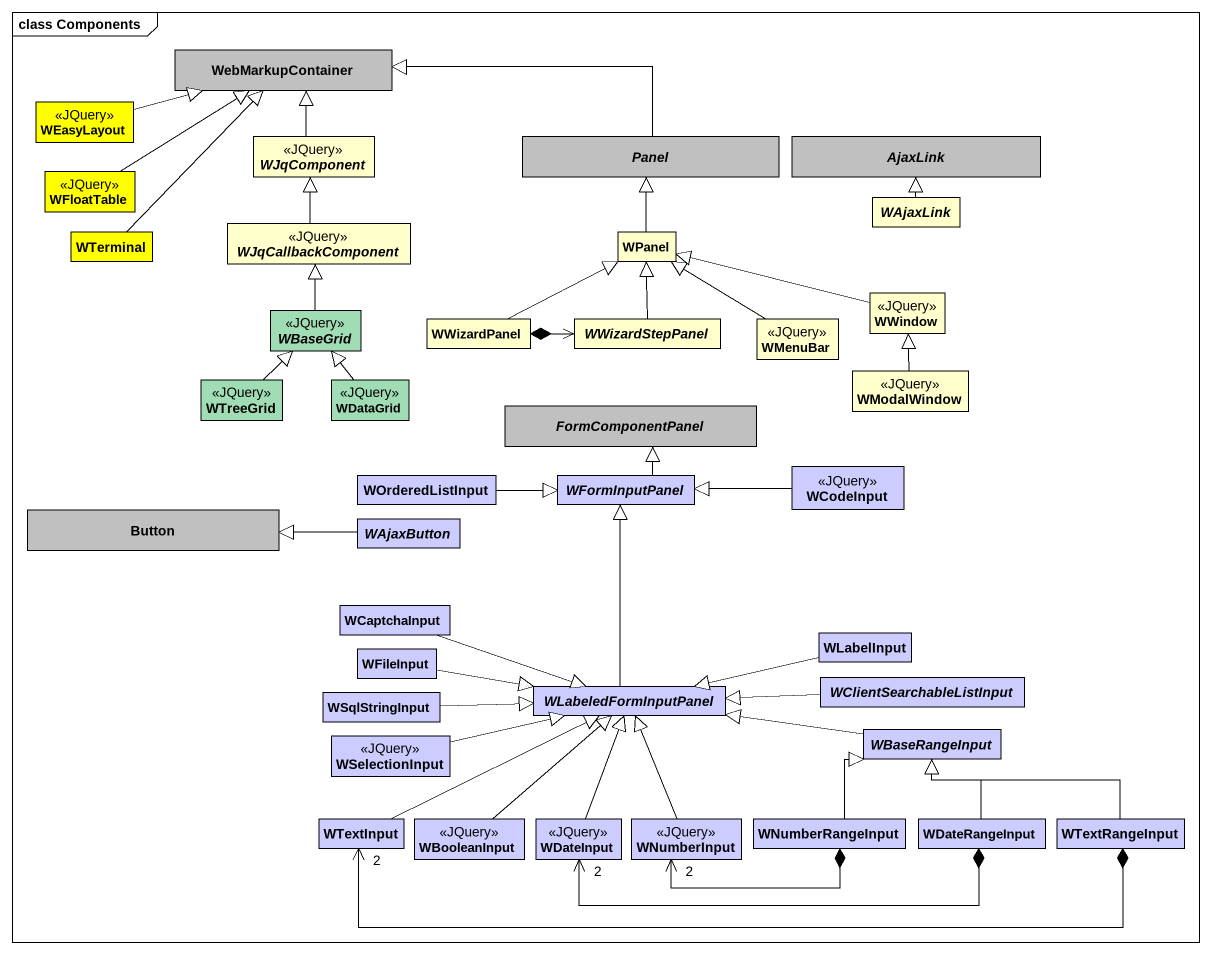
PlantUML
@startuml
mainframe class Components
hide circle
hide empty members
class WebMarkupContainer #C0C0C0
class WEasyLayout <<JQuery>> #FFFF00
class WFloatTable <<JQuery>> #FFFF00
abstract class WJqComponent <<JQuery>>
abstract class Panel #C0C0C0
abstract class AjaxLink #C0C0C0
abstract class WJqCallbackComponent <<JQuery>>
abstract class WAjaxLink
class WTerminal #FFFF00
class WPanel
abstract class WBaseGrid <<JQuery>> #A0DCB4
class WWizardPanel
abstract class WWizardStepPanel
class WMenuBar <<JQuery>>
class WWindow <<JQuery>>
class WTreeGrid <<JQuery>> #A0DCB4
class WDataGrid <<JQuery>> #A0DCB4
class WModalWindow <<JQuery>>
abstract class FormComponentPanel #C0C0C0
class WOrderedListInput #CCCCFF
abstract class WFormInputPanel #CCCCFF
class WCodeInput <<JQuery>> #CCCCFF
class Button #C0C0C0
abstract class WAjaxButton #CCCCFF
class WCaptchaInput #CCCCFF
class WFileInput #CCCCFF
class WLabelInput #CCCCFF
class WSqlStringInput #CCCCFF
abstract class WLabeledFormInputPanel #CCCCFF
abstract class WClientSearchableListInput #CCCCFF
abstract class WBaseRangeInput #CCCCFF
class WSelectionInput <<JQuery>> #CCCCFF
class WTextInput #CCCCFF
class WBooleanInput <<JQuery>> #CCCCFF
class WDateInput <<JQuery>> #CCCCFF
class WNumberInput <<JQuery>> #CCCCFF
class WNumberRangeInput #CCCCFF
class WDateRangeInput #CCCCFF
class WTextRangeInput #CCCCFF
WEasyLayout -right-|> WebMarkupContainer
WFloatTable -up-|> WebMarkupContainer
WJqComponent -up-|> WebMarkupContainer
Panel -left-|> WebMarkupContainer
WJqCallbackComponent -up-|> WJqComponent
WAjaxLink -up-|> AjaxLink
WTerminal -up-|> WebMarkupContainer
WPanel -up-|> Panel
WBaseGrid -up-|> WJqCallbackComponent
WWizardPanel -right-|> WPanel
WWizardPanel *-right-> WWizardStepPanel
WWizardStepPanel -up-|> WPanel
WMenuBar -up-|> WPanel
WWindow -left-|> WPanel
WTreeGrid -up-|> WBaseGrid
WDataGrid -up-|> WBaseGrid
WModalWindow -up-|> WWindow
WOrderedListInput -right-|> WFormInputPanel
WFormInputPanel -up-|> FormComponentPanel
WCodeInput -left-|> WFormInputPanel
WAjaxButton -left-|> Button
WCaptchaInput -right-|> WLabeledFormInputPanel
WFileInput -right-|> WLabeledFormInputPanel
WLabelInput -left-|> WLabeledFormInputPanel
WSqlStringInput -right-|> WLabeledFormInputPanel
WLabeledFormInputPanel -up-|> WFormInputPanel
WClientSearchableListInput -left-|> WLabeledFormInputPanel
WBaseRangeInput -left-|> WLabeledFormInputPanel
WSelectionInput -right-|> WLabeledFormInputPanel
WTextInput -right-|> WLabeledFormInputPanel
WBooleanInput -up-|> WLabeledFormInputPanel
WDateInput -up-|> WLabeledFormInputPanel
WNumberInput -up-|> WLabeledFormInputPanel
WNumberRangeInput -up-|> WBaseRangeInput
WNumberRangeInput *-left-> "2" WNumberInput
WDateRangeInput -up-|> WBaseRangeInput
WDateRangeInput *-left-> "2" WDateInput
WTextRangeInput -left-|> WBaseRangeInput
WTextRangeInput *-left-> "2" WTextInput
@enduml
